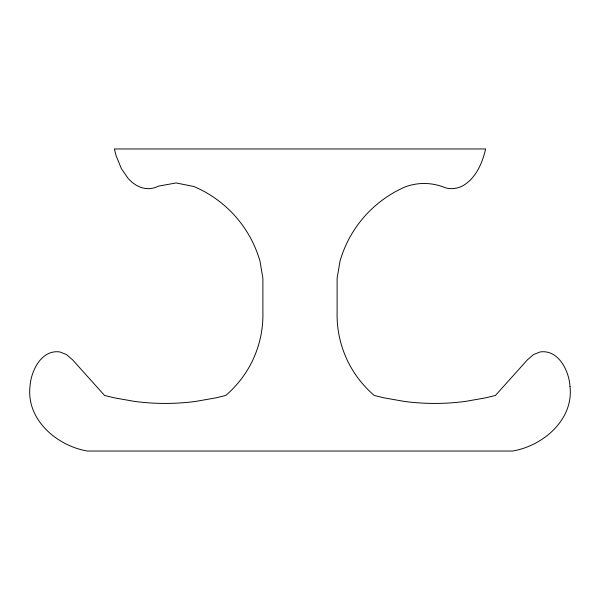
<?xml version="1.0" encoding="UTF-8"?>
<svg xmlns="http://www.w3.org/2000/svg" width="600" height="600" viewBox="0 0 600 600"><rect width="100%" height="100%" fill="white"/><g stroke="black" fill="none" stroke-linecap="round" stroke-linejoin="round"><path stroke-width="0.9" d="M570 386.535C573.795 419.827 542.865 445.972 512.505 451.043L87.495 451.043C57.135 445.972 26.205 419.827 30 386.535C30.87 371.01 41.4 349.447 59.7 351.907L66.42 354.54L72.457 359.692L104.58 395.475L114.593 397.897L134.745 401.438A233.212 233.212 0 0 0 195.54 401.438L215.692 397.897L225.705 395.475A105.907 105.907 0 0 0 262.89 312.188L262.89 278.288L259.987 261.157A115.762 115.762 0 0 0 193.89 186.517L176.153 182.947L158.858 186.067L154.41 187.845L149.865 188.663L145.29 188.52L140.767 187.403L136.358 185.347L132.15 182.377L128.197 178.538L121.328 168.525L116.198 155.955L114.39 148.958L485.61 148.958C482.445 162.892 476.205 177.472 463.643 185.347C458.213 188.483 451.665 189.547 445.59 187.845C433.493 182.805 420.127 182.032 407.618 186.067L406.11 186.517A115.762 115.762 0 0 0 340.013 261.157L337.11 278.288L337.11 312.188A105.907 105.907 0 0 0 374.295 395.475L384.308 397.897L404.46 401.438A233.212 233.212 0 0 0 465.255 401.438L485.408 397.897L495.42 395.475L527.543 359.692L533.58 354.54L540.3 351.907C558.6 349.447 569.13 371.01 570 386.535"/></g></svg>
